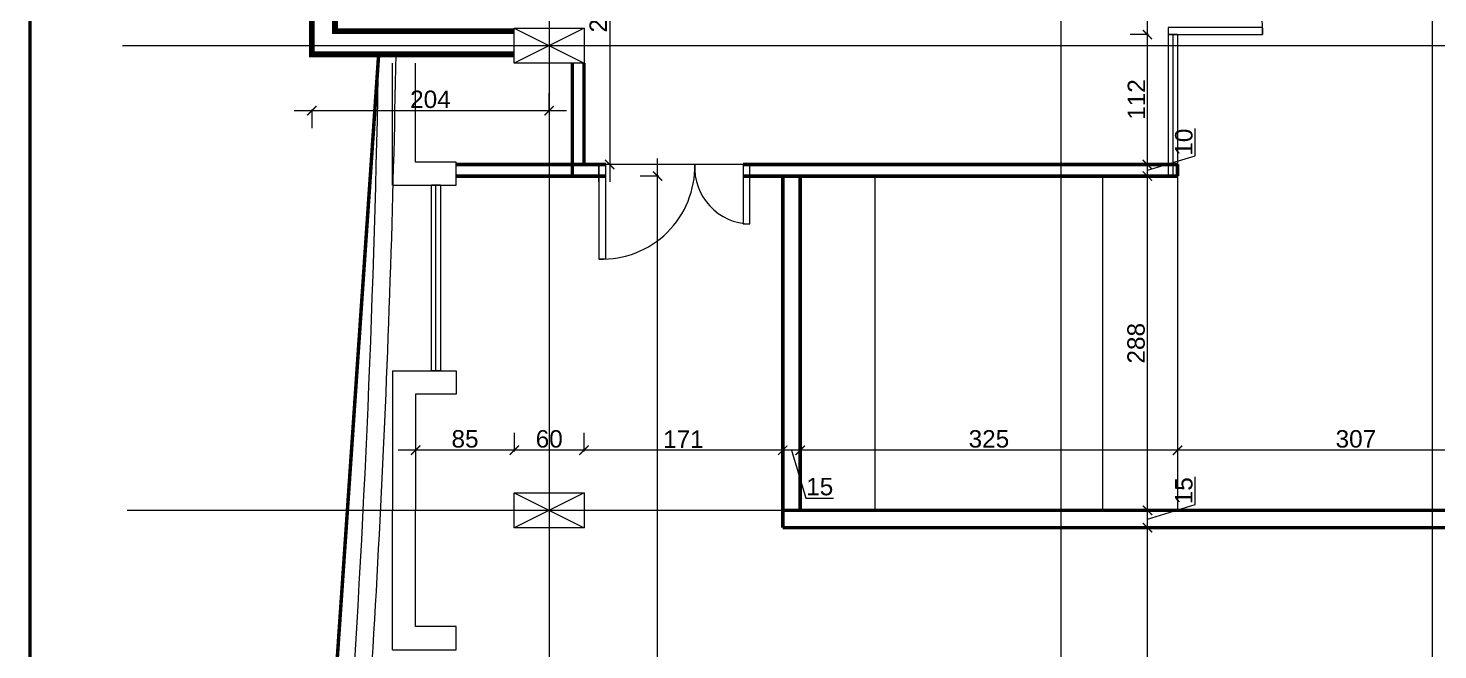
# Model space of a CAD drawing. Extents: x 250879 to 348495, y -51522 to -9360.
# Drawn here: x 298363 to 299577, y -42692 to -42157 of the extents above; entities that cross this region are included whole.
import ezdxf

# ---------------------------------------------------------------- set-up
doc = ezdxf.new("R2010")
doc.units = 0
doc.layers.get('0').update_dxf_attribs({"linetype": 'CONTINUOUS'})
doc.layers.get('DEFPOINTS').update_dxf_attribs({"color": 9, "linetype": 'CONTINUOUS'})
for name, color, linetype in [('AXIS', 1, 'CONTINUOUS'), ('COLUMN', 5, 'CONTINUOUS'), ('FURNITURE', 4, 'CONTINUOUS'), ('HATCH', 8, 'CONTINUOUS'), ('WALL', 7, 'CONTINUOUS'), ('WALL1', 2, 'CONTINUOUS')]:
    doc.layers.add(name, color=color, linetype=linetype)
doc.styles.get("Standard").update_dxf_attribs({"font": 'sanss___.ttf', "height": 15})
doc.dimstyles.new('STANDARD$0', dxfattribs={"dimscale": 0, "dimtxt": 12, "dimasz": 8, "dimexe": 15, "dimexo": 0.0625, "dimgap": 2, "dimtad": 1, "dimdec": 0, "dimzin": 0, "dimdsep": 46, "dimtxsty": 'Standard', "dimblk1": 'ARCHTICK', "dimblk2": 'ARCHTICK', "dimsah": 1, "dimcen": 0.09, "dimdle": 15, "dimclrd": 3, "dimclre": 3, "dimclrt": 3, "dimazin": 0, "dimtfac": 1, "dimtdec": 0, "dimtofl": 0, "dimtmove": 1, "dimatfit": 3, "dimldrblk": 'ARCHTICK', "dimfxl": 1.0455, "dimfxlon": 1, "dimtolj": 1, "dimtzin": 0, "dimarcsym": 0})

# ---------------------------------------------------------------- blocks, each defined once
blk = doc.blocks.new('site77')
at = {"layer": 'WALL', "linetype": 'Continuous', "const_width": 3}
blk.add_lwpolyline([(159633.4, -32835.7), (157318.4, -32835.7), (157318.4, -36546.7), (159235.4, -36546.7)], dxfattribs=at)
blk = doc.blocks.new('COLUMN')
at = {"layer": 'AXIS'}
for p, q in [((236924.7, -9644.3), (236984.7, -9674.3)), ((236984.7, -9644.3), (236924.7, -9674.3))]:
    blk.add_line(p, q, dxfattribs=at)
at = {"layer": 'COLUMN'}
blk.add_lwpolyline([(236924.7, -9644.3), (236984.7, -9644.3), (236984.7, -9674.3), (236924.7, -9674.3)], close=True, dxfattribs=at)
blk = doc.blocks.new('_ARCHTICK')
at = {"color": 0, "linetype": 'ByBlock', "const_width": 0.15}
blk.add_lwpolyline([(-0.5, -0.5), (0.5, 0.5)], dxfattribs=at)
blk = doc.blocks.new('*D1676')
at = {"layer": 'DEFPOINTS', "color": 0, "linetype": 'Continuous', "transparency": 16777216}
for p in [(299086.6, -42012.1), (298864.2, -42274.3), (298864.2, -42274.3)]:
    blk.add_point(p, dxfattribs=at)
at = {"layer": 'WALL', "color": 3, "linetype": 'Continuous', "lineweight": -2, "transparency": 16777216}
for p, q in [((298864.2, -41997.1), (298864.2, -42289.3)), ((298865.2, -42012.1), (298849.2, -42012.1)), ((298864.2, -42274.3), (298849.2, -42274.3))]:
    blk.add_line(p, q, dxfattribs=at)
at = {"layer": 'WALL', "color": 3, "linetype": 'Continuous', "lineweight": -2, "transparency": 16777216, "xscale": 8, "yscale": 8, "zscale": 8}
for p, rotation in [((298864.2, -42012.1), 90), ((298864.2, -42274.3), 270)]:
    blk.add_blockref('_ARCHTICK', p, dxfattribs=dict(at, rotation=rotation))
at = {"layer": 'WALL', "color": 3, "linetype": 'Continuous', "transparency": 16777216, "insert": (298854.4, -42143.2), "char_height": 15, "attachment_point": 5, "rotation": 90}
blk.add_mtext('\\A1;262', dxfattribs=at)
blk = doc.blocks.new('*D1754')
at = {"layer": 'DEFPOINTS', "color": 0, "linetype": 'Continuous', "transparency": 16777216}
for p in [(298905.4, -42284.3), (298957.7, -42284.3), (299032.3, -43372.3)]:
    blk.add_point(p, dxfattribs=at)
at = {"layer": 'WALL', "color": 3, "linetype": 'Continuous', "lineweight": -2, "transparency": 16777216}
for p, q in [((298905.4, -43387.3), (298905.4, -42269.3)), ((298906.4, -42284.3), (298890.4, -42284.3)), ((298906.4, -43372.3), (298890.4, -43372.3))]:
    blk.add_line(p, q, dxfattribs=at)
at = {"layer": 'WALL', "color": 3, "linetype": 'Continuous', "lineweight": -2, "transparency": 16777216, "xscale": 8, "yscale": 8, "zscale": 8}
for p, rotation in [((298905.4, -42284.3), 90), ((298905.4, -43372.3), 270)]:
    blk.add_blockref('_ARCHTICK', p, dxfattribs=dict(at, rotation=rotation))
at = {"layer": 'WALL', "color": 3, "linetype": 'Continuous', "transparency": 16777216, "insert": (298895.6, -42828.3), "char_height": 15, "attachment_point": 5, "rotation": 90}
blk.add_mtext('\\A1;1088', dxfattribs=at)
blk = doc.blocks.new('*D1768')
at = {"layer": 'DEFPOINTS', "color": 0, "linetype": 'Continuous', "transparency": 16777216}
for p in [(298607.6, -42179.5), (298607.6, -42228), (298812.1, -42239.7)]:
    blk.add_point(p, dxfattribs=at)
at = {"layer": 'WALL', "color": 3, "linetype": 'Continuous', "lineweight": -2, "transparency": 16777216}
for p, q in [((298812.1, -42229), (298812.1, -42213)), ((298607.6, -42226.9), (298607.6, -42243)), ((298827.1, -42228), (298592.6, -42228))]:
    blk.add_line(p, q, dxfattribs=at)
at = {"layer": 'WALL', "color": 3, "linetype": 'Continuous', "lineweight": -2, "transparency": 16777216, "xscale": 8, "yscale": 8, "zscale": 8, "rotation": 180}
blk.add_blockref('_ARCHTICK', (298607.6, -42228), dxfattribs=at)
at = {"layer": 'WALL', "color": 3, "linetype": 'Continuous', "lineweight": -2, "transparency": 16777216, "xscale": 8, "yscale": 8, "zscale": 8}
blk.add_blockref('_ARCHTICK', (298812.1, -42228), dxfattribs=at)
at = {"layer": 'WALL', "color": 3, "linetype": 'Continuous', "transparency": 16777216, "insert": (298709.8, -42218.3), "char_height": 15, "attachment_point": 5}
blk.add_mtext('\\A1;204', dxfattribs=at)
blk = doc.blocks.new('*D1822')
at = {"layer": 'DEFPOINTS', "color": 0, "linetype": 'Continuous', "transparency": 16777216}
for p in [(299313.8, -42587), (299327.2, -42587), (299299.9, -43372.3)]:
    blk.add_point(p, dxfattribs=at)
at = {"layer": 'WALL', "color": 3, "linetype": 'Continuous', "lineweight": -2, "transparency": 16777216}
for p, q in [((299327.2, -43387.3), (299327.2, -42572)), ((299326.2, -42587), (299342.2, -42587)), ((299326.2, -43372.3), (299342.2, -43372.3))]:
    blk.add_line(p, q, dxfattribs=at)
at = {"layer": 'WALL', "color": 3, "linetype": 'Continuous', "lineweight": -2, "transparency": 16777216, "xscale": 8, "yscale": 8, "zscale": 8}
for p, rotation in [((299327.2, -42587), 90), ((299327.2, -43372.3), 270)]:
    blk.add_blockref('_ARCHTICK', p, dxfattribs=dict(at, rotation=rotation))
at = {"layer": 'WALL', "color": 3, "linetype": 'Continuous', "transparency": 16777216, "insert": (299317.5, -42979.7), "char_height": 15, "attachment_point": 5, "rotation": 90}
blk.add_mtext('\\A1;785', dxfattribs=at)
blk = doc.blocks.new('*D1823')
at = {"layer": 'DEFPOINTS', "color": 0, "linetype": 'Continuous', "transparency": 16777216}
for p in [(299313.8, -42572), (299327.2, -42572), (299313.8, -42587)]:
    blk.add_point(p, dxfattribs=at)
at = {"layer": 'WALL', "color": 3, "linetype": 'Continuous', "lineweight": -2, "transparency": 16777216}
for p, q in [((299368.4, -42567.1), (299368.4, -42543.2)), ((299327.2, -42602), (299327.2, -42557)), ((299327.2, -42579.5), (299368.4, -42567.1)), ((299326.2, -42572), (299342.2, -42572)), ((299326.2, -42587), (299342.2, -42587))]:
    blk.add_line(p, q, dxfattribs=at)
at = {"layer": 'WALL', "color": 3, "linetype": 'Continuous', "lineweight": -2, "transparency": 16777216, "xscale": 8, "yscale": 8, "zscale": 8}
for p, rotation in [((299327.2, -42572), 90), ((299327.2, -42587), 270)]:
    blk.add_blockref('_ARCHTICK', p, dxfattribs=dict(at, rotation=rotation))
at = {"layer": 'WALL', "color": 3, "linetype": 'Continuous', "transparency": 16777216, "insert": (299358.6, -42555.2), "char_height": 15, "attachment_point": 5, "rotation": 90}
blk.add_mtext('\\A1;15', dxfattribs=at)
blk = doc.blocks.new('*D1824')
at = {"layer": 'DEFPOINTS', "color": 0, "linetype": 'Continuous', "transparency": 16777216}
for p in [(299320.9, -42284.3), (299327.2, -42284.3), (299313.8, -42572)]:
    blk.add_point(p, dxfattribs=at)
at = {"layer": 'WALL', "color": 3, "linetype": 'Continuous', "lineweight": -2, "transparency": 16777216}
for p, q in [((299327.2, -42587), (299327.2, -42269.3)), ((299326.2, -42284.3), (299342.2, -42284.3)), ((299326.2, -42572), (299342.2, -42572))]:
    blk.add_line(p, q, dxfattribs=at)
at = {"layer": 'WALL', "color": 3, "linetype": 'Continuous', "lineweight": -2, "transparency": 16777216, "xscale": 8, "yscale": 8, "zscale": 8}
for p, rotation in [((299327.2, -42284.3), 90), ((299327.2, -42572), 270)]:
    blk.add_blockref('_ARCHTICK', p, dxfattribs=dict(at, rotation=rotation))
at = {"layer": 'WALL', "color": 3, "linetype": 'Continuous', "transparency": 16777216, "insert": (299317.5, -42428.2), "char_height": 15, "attachment_point": 5, "rotation": 90}
blk.add_mtext('\\A1;288', dxfattribs=at)
blk = doc.blocks.new('*D1825')
at = {"layer": 'DEFPOINTS', "color": 0, "linetype": 'Continuous', "transparency": 16777216}
for p in [(299320.9, -42274.3), (299327.2, -42274.3), (299320.9, -42284.3)]:
    blk.add_point(p, dxfattribs=at)
at = {"layer": 'WALL', "color": 3, "linetype": 'Continuous', "lineweight": -2, "transparency": 16777216}
for p, q in [((299368.4, -42267), (299368.4, -42243.2)), ((299327.2, -42299.3), (299327.2, -42259.3)), ((299326.2, -42274.3), (299342.2, -42274.3)), ((299327.2, -42279.3), (299368.4, -42267)), ((299326.2, -42284.3), (299342.2, -42284.3))]:
    blk.add_line(p, q, dxfattribs=at)
at = {"layer": 'WALL', "color": 3, "linetype": 'Continuous', "lineweight": -2, "transparency": 16777216, "xscale": 8, "yscale": 8, "zscale": 8}
for p, rotation in [((299327.2, -42274.3), 90), ((299327.2, -42284.3), 270)]:
    blk.add_blockref('_ARCHTICK', p, dxfattribs=dict(at, rotation=rotation))
at = {"layer": 'WALL', "color": 3, "linetype": 'Continuous', "transparency": 16777216, "insert": (299358.6, -42255.1), "char_height": 15, "attachment_point": 5, "rotation": 90}
blk.add_mtext('\\A1;10', dxfattribs=at)
blk = doc.blocks.new('*D1826')
at = {"layer": 'DEFPOINTS', "color": 0, "linetype": 'Continuous', "transparency": 16777216}
for p in [(299327.2, -42162.5), (299345.1, -42162.5), (299320.9, -42274.3)]:
    blk.add_point(p, dxfattribs=at)
at = {"layer": 'WALL', "color": 3, "linetype": 'Continuous', "lineweight": -2, "transparency": 16777216}
for p, q in [((299327.2, -42289.3), (299327.2, -42147.5)), ((299328.2, -42162.5), (299312.2, -42162.5)), ((299326.2, -42274.3), (299342.2, -42274.3))]:
    blk.add_line(p, q, dxfattribs=at)
at = {"layer": 'WALL', "color": 3, "linetype": 'Continuous', "lineweight": -2, "transparency": 16777216, "xscale": 8, "yscale": 8, "zscale": 8}
for p, rotation in [((299327.2, -42162.5), 90), ((299327.2, -42274.3), 270)]:
    blk.add_blockref('_ARCHTICK', p, dxfattribs=dict(at, rotation=rotation))
at = {"layer": 'WALL', "color": 3, "linetype": 'Continuous', "transparency": 16777216, "insert": (299317.7, -42218.4), "char_height": 15, "attachment_point": 5, "rotation": 90}
blk.add_mtext('\\A1;112', dxfattribs=at)
blk = doc.blocks.new('*D1827')
at = {"layer": 'DEFPOINTS', "color": 0, "linetype": 'Continuous', "transparency": 16777216}
for p in [(299327.2, -42032.4), (299345.1, -42032.4), (299345.1, -42162.5)]:
    blk.add_point(p, dxfattribs=at)
at = {"layer": 'WALL', "color": 3, "linetype": 'Continuous', "lineweight": -2, "transparency": 16777216}
for p, q in [((299327.2, -42177.5), (299327.2, -42017.4)), ((299328.2, -42032.4), (299312.2, -42032.4)), ((299328.2, -42162.5), (299312.2, -42162.5))]:
    blk.add_line(p, q, dxfattribs=at)
at = {"layer": 'WALL', "color": 3, "linetype": 'Continuous', "lineweight": -2, "transparency": 16777216, "xscale": 8, "yscale": 8, "zscale": 8}
for p, rotation in [((299327.2, -42032.4), 90), ((299327.2, -42162.5), 270)]:
    blk.add_blockref('_ARCHTICK', p, dxfattribs=dict(at, rotation=rotation))
at = {"layer": 'WALL', "color": 3, "linetype": 'Continuous', "transparency": 16777216, "insert": (299317.5, -42097.4), "char_height": 15, "attachment_point": 5, "rotation": 90}
blk.add_mtext('\\A1;130', dxfattribs=at)
blk = doc.blocks.new('*D1911')
at = {"layer": 'DEFPOINTS', "color": 0, "linetype": 'Continuous', "transparency": 16777216}
for p in [(299353.1, -42487.5), (299353.1, -42520.3), (299660.3, -42520.3)]:
    blk.add_point(p, dxfattribs=at)
at = {"layer": 'WALL', "color": 3, "linetype": 'Continuous', "lineweight": -2, "transparency": 16777216}
for p, q in [((299660.3, -42520.3), (299660.3, -42505.3)), ((299675.3, -42520.3), (299338.1, -42520.3)), ((299353.1, -42519.2), (299353.1, -42535.3))]:
    blk.add_line(p, q, dxfattribs=at)
at = {"layer": 'WALL', "color": 3, "linetype": 'Continuous', "lineweight": -2, "transparency": 16777216, "xscale": 8, "yscale": 8, "zscale": 8, "rotation": 180}
blk.add_blockref('_ARCHTICK', (299353.1, -42520.3), dxfattribs=at)
at = {"layer": 'WALL', "color": 3, "linetype": 'Continuous', "lineweight": -2, "transparency": 16777216, "xscale": 8, "yscale": 8, "zscale": 8}
blk.add_blockref('_ARCHTICK', (299660.3, -42520.3), dxfattribs=at)
at = {"layer": 'WALL', "color": 3, "linetype": 'Continuous', "transparency": 16777216, "insert": (299506.7, -42510.6), "char_height": 15, "attachment_point": 5}
blk.add_mtext('\\A1;307', dxfattribs=at)
blk = doc.blocks.new('*D1912')
at = {"layer": 'DEFPOINTS', "color": 0, "linetype": 'Continuous', "transparency": 16777216}
for p in [(299353.1, -42487.5), (299028.2, -42519.4), (299028.2, -42520.3)]:
    blk.add_point(p, dxfattribs=at)
at = {"layer": 'WALL', "color": 3, "linetype": 'Continuous', "lineweight": -2, "transparency": 16777216}
for p, q in [((299368.1, -42520.3), (299013.2, -42520.3)), ((299028.2, -42519.5), (299028.2, -42535.3)), ((299353.1, -42519.2), (299353.1, -42535.3))]:
    blk.add_line(p, q, dxfattribs=at)
at = {"layer": 'WALL', "color": 3, "linetype": 'Continuous', "lineweight": -2, "transparency": 16777216, "xscale": 8, "yscale": 8, "zscale": 8, "rotation": 180}
blk.add_blockref('_ARCHTICK', (299028.2, -42520.3), dxfattribs=at)
at = {"layer": 'WALL', "color": 3, "linetype": 'Continuous', "lineweight": -2, "transparency": 16777216, "xscale": 8, "yscale": 8, "zscale": 8}
blk.add_blockref('_ARCHTICK', (299353.1, -42520.3), dxfattribs=at)
at = {"layer": 'WALL', "color": 3, "linetype": 'Continuous', "transparency": 16777216, "insert": (299190.7, -42510.6), "char_height": 15, "attachment_point": 5}
blk.add_mtext('\\A1;325', dxfattribs=at)
blk = doc.blocks.new('*D1913')
at = {"layer": 'DEFPOINTS', "color": 0, "linetype": 'Continuous', "transparency": 16777216}
for p in [(299013.2, -42519.4), (299013.2, -42520.3), (299028.2, -42519.4)]:
    blk.add_point(p, dxfattribs=at)
at = {"layer": 'WALL', "color": 3, "linetype": 'Continuous', "lineweight": -2, "transparency": 16777216}
for p, q in [((299043.2, -42520.3), (298998.2, -42520.3)), ((299013.2, -42519.5), (299013.2, -42535.3)), ((299020.7, -42520.3), (299033.1, -42561.5)), ((299028.2, -42519.5), (299028.2, -42535.3)), ((299033.1, -42561.5), (299057, -42561.5))]:
    blk.add_line(p, q, dxfattribs=at)
at = {"layer": 'WALL', "color": 3, "linetype": 'Continuous', "lineweight": -2, "transparency": 16777216, "xscale": 8, "yscale": 8, "zscale": 8, "rotation": 180}
blk.add_blockref('_ARCHTICK', (299013.2, -42520.3), dxfattribs=at)
at = {"layer": 'WALL', "color": 3, "linetype": 'Continuous', "lineweight": -2, "transparency": 16777216, "xscale": 8, "yscale": 8, "zscale": 8}
blk.add_blockref('_ARCHTICK', (299028.2, -42520.3), dxfattribs=at)
at = {"layer": 'WALL', "color": 3, "linetype": 'Continuous', "transparency": 16777216, "insert": (299045, -42551.7), "char_height": 15, "attachment_point": 5}
blk.add_mtext('\\A1;15', dxfattribs=at)
blk = doc.blocks.new('*D1914')
at = {"layer": 'DEFPOINTS', "color": 0, "linetype": 'Continuous', "transparency": 16777216}
for p in [(298842.1, -42520.3), (299013.2, -42519.4), (298842.1, -42557)]:
    blk.add_point(p, dxfattribs=at)
at = {"layer": 'WALL', "color": 3, "linetype": 'Continuous', "lineweight": -2, "transparency": 16777216}
for p, q in [((298842.1, -42521.3), (298842.1, -42505.3)), ((299028.2, -42520.3), (298827.1, -42520.3)), ((299013.2, -42519.5), (299013.2, -42535.3))]:
    blk.add_line(p, q, dxfattribs=at)
at = {"layer": 'WALL', "color": 3, "linetype": 'Continuous', "lineweight": -2, "transparency": 16777216, "xscale": 8, "yscale": 8, "zscale": 8, "rotation": 180}
blk.add_blockref('_ARCHTICK', (298842.1, -42520.3), dxfattribs=at)
at = {"layer": 'WALL', "color": 3, "linetype": 'Continuous', "lineweight": -2, "transparency": 16777216, "xscale": 8, "yscale": 8, "zscale": 8}
blk.add_blockref('_ARCHTICK', (299013.2, -42520.3), dxfattribs=at)
at = {"layer": 'WALL', "color": 3, "linetype": 'Continuous', "transparency": 16777216, "insert": (298927.6, -42510.8), "char_height": 15, "attachment_point": 5}
blk.add_mtext('\\A1;171', dxfattribs=at)
blk = doc.blocks.new('*D1915')
at = {"layer": 'DEFPOINTS', "color": 0, "linetype": 'Continuous', "transparency": 16777216}
for p in [(298782.1, -42520.3), (298782.1, -42557), (298842.1, -42557)]:
    blk.add_point(p, dxfattribs=at)
at = {"layer": 'WALL', "color": 3, "linetype": 'Continuous', "lineweight": -2, "transparency": 16777216}
for p, q in [((298782.1, -42521.3), (298782.1, -42505.3)), ((298842.1, -42521.3), (298842.1, -42505.3)), ((298857.1, -42520.3), (298767.1, -42520.3))]:
    blk.add_line(p, q, dxfattribs=at)
at = {"layer": 'WALL', "color": 3, "linetype": 'Continuous', "lineweight": -2, "transparency": 16777216, "xscale": 8, "yscale": 8, "zscale": 8, "rotation": 180}
blk.add_blockref('_ARCHTICK', (298782.1, -42520.3), dxfattribs=at)
at = {"layer": 'WALL', "color": 3, "linetype": 'Continuous', "lineweight": -2, "transparency": 16777216, "xscale": 8, "yscale": 8, "zscale": 8}
blk.add_blockref('_ARCHTICK', (298842.1, -42520.3), dxfattribs=at)
at = {"layer": 'WALL', "color": 3, "linetype": 'Continuous', "transparency": 16777216, "insert": (298812.1, -42510.6), "char_height": 15, "attachment_point": 5}
blk.add_mtext('\\A1;60', dxfattribs=at)
blk = doc.blocks.new('*D1916')
at = {"layer": 'DEFPOINTS', "color": 0, "linetype": 'Continuous', "transparency": 16777216}
for p in [(298697.1, -42520.3), (298697.1, -42532.1), (298782.1, -42557)]:
    blk.add_point(p, dxfattribs=at)
at = {"layer": 'WALL', "color": 3, "linetype": 'Continuous', "lineweight": -2, "transparency": 16777216}
for p, q in [((298697.1, -42521.3), (298697.1, -42505.3)), ((298782.1, -42521.3), (298782.1, -42505.3)), ((298797.1, -42520.3), (298682.1, -42520.3))]:
    blk.add_line(p, q, dxfattribs=at)
at = {"layer": 'WALL', "color": 3, "linetype": 'Continuous', "lineweight": -2, "transparency": 16777216, "xscale": 8, "yscale": 8, "zscale": 8, "rotation": 180}
blk.add_blockref('_ARCHTICK', (298697.1, -42520.3), dxfattribs=at)
at = {"layer": 'WALL', "color": 3, "linetype": 'Continuous', "lineweight": -2, "transparency": 16777216, "xscale": 8, "yscale": 8, "zscale": 8}
blk.add_blockref('_ARCHTICK', (298782.1, -42520.3), dxfattribs=at)
at = {"layer": 'WALL', "color": 3, "linetype": 'Continuous', "transparency": 16777216, "insert": (298739.6, -42510.6), "char_height": 15, "attachment_point": 5}
blk.add_mtext('\\A1;85', dxfattribs=at)

msp = doc.modelspace()

# ---------------------------------------------------------------- linework, layer by layer
at = {"layer": 'AXIS'}
for p, q in [((298812.05394, -39780.65994), (298812.05394, -43803.29107)), ((299252.53082, -39780.65994), (299252.53082, -43810.85677)), ((299572.69028, -43775.49369), (299572.69028, -40045.9819)), ((298444.6865, -42171.99817), (299673.35704, -42171.99817)), ((298978.96518, -42274.32147), (298860.87634, -42274.32147)), ((298448.70416, -42571.99817), (300794.07145, -42571.99817))]:
    msp.add_line(p, q, dxfattribs=at)
at = {"layer": 'FURNITURE'}
for p, q in [((299345.11663, -42162.46172), (299426.42722, -42162.46172)), ((298854.87634, -42274.32147), (298854.87634, -42355.63206))]:
    msp.add_line(p, q, dxfattribs=at)
at = {"layer": 'FURNITURE', "flags": 128}
for points in [[(299345.11663, -42162.46172), (299426.42722, -42162.46172), (299426.42722, -42156.46172), (299345.11663, -42156.46172), (299345.11663, -42162.46172)], [(298854.87634, -42274.32147), (298854.87634, -42355.63206), (298860.87634, -42355.63206), (298860.87634, -42274.32147), (298854.87634, -42274.32147)], [(298978.96518, -42274.32147), (298978.96518, -42325.50654), (298984.96518, -42325.50654), (298984.96518, -42274.32147), (298978.96518, -42274.32147)]]:
    msp.add_lwpolyline(points, dxfattribs=at)
at = {"layer": 'FURNITURE'}
for points in [[(299028.2334, -42284.32147), (299092.58255, -42284.32147), (299092.58255, -42571.99817), (299028.2334, -42571.99817)], [(299288.76748, -42284.32147), (299353.11663, -42284.32147), (299353.11663, -42571.99817), (299288.76748, -42571.99817)]]:
    msp.add_lwpolyline(points, close=True, dxfattribs=at)
at = {"layer": 'FURNITURE', "ltscale": 3}
msp.add_lwpolyline([(298710.725, -42291.91587), (298718.38288, -42291.91587), (298718.38288, -42451.91587), (298710.725, -42451.91587)], close=True, dxfattribs=at)
at = {"layer": 'FURNITURE'}
for centre, radius, start, end in [((299346.78661, -42159.63347), 79.76088, 357.96791912, 91.19970587), ((298857.70459, -42275.99145), 79.76088, 267.96791912, 1.19970587), ((298985.83715, -42277.04844), 48.46595, 176.77451582, 268.96910927)]:
    msp.add_arc(centre, radius, start, end, dxfattribs=at)
at = {"layer": 'HATCH', "linetype": 'ByBlock', "ltscale": 3}
msp.add_line((298836.32662, -42171.99817), (299254.32662, -42171.99817), dxfattribs=at)
msp.add_line((298836.32662, -42171.99817), (299254.32662, -42171.99817), dxfattribs=at)
at = {"layer": 'WALL', "ltscale": 3}
for p, q in [((299353.11663, -42162.46172), (299345.11663, -42162.46172)), ((298854.87634, -42289.32147), (298854.87634, -42274.32147)), ((298984.96518, -42289.32147), (298984.96518, -42274.32147))]:
    msp.add_line(p, q, dxfattribs=at)
at = {"layer": 'WALL', "linetype": 'Continuous'}
for p, q in [((299345.11663, -42162.46172), (299345.11663, -42284.32147)), ((299349.11663, -42162.46172), (299349.11663, -42284.32147)), ((299353.11663, -42162.46172), (299353.11663, -42284.32147)), ((298937.65891, -42282.32147), (298937.21389, -42282.32147)), ((298937.43143, -42278.32147), (298937.38793, -42278.32147))]:
    msp.add_line(p, q, dxfattribs=at)
at = {"layer": 'WALL', "color": 4, "linetype": 'Continuous', "const_width": 3}
msp.add_lwpolyline([(300353.82782, -43642.32734), (299572.69028, -43575.47948), (298791.55274, -43642.32734), (298791.55274, -43513.39069), (298670.99058, -43513.39069), (298670.99058, -43392.32734), (298582.05394, -43392.32734), (298665.23697, -42179.49817), (298607.62282, -42179.49817), (298607.62282, -41756.99817), (298665.08211, -41755.95524), (298582.05394, -40551.83358), (298670.99058, -40551.83358), (298670.99058, -40438.53422), (300474.38997, -40435.93481), (300474.38997, -40551.83358), (300563.32662, -40551.83358), (300478.33721, -41972.08046), (300563.32662, -43392.32734), (300474.38997, -43392.32734), (300474.38997, -43513.39069), (300353.32662, -43513.39069), (300353.32662, -43642.28445)], dxfattribs=at)
at = {"layer": 'WALL', "linetype": 'Continuous', "ltscale": 3, "const_width": 5}
for points in [[(298782.05394, -41756.99817), (298607.62282, -41756.99817), (298607.62282, -42179.49817), (298782.05394, -42179.49817)], [(298782.05394, -41776.99817), (298627.62282, -41776.99817), (298627.62282, -42159.49817), (298782.05394, -42159.49817)]]:
    msp.add_lwpolyline(points, dxfattribs=at)
at = {"layer": 'WALL', "linetype": 'Continuous', "ltscale": 3}
for points in [[(298807.05394, -41779.49817), (298627.62282, -41779.49817), (298627.62282, -42159.49817), (298782.05394, -42159.49817)], [(298677.05394, -42292.24505), (298677.05394, -42187.16275)], [(298697.05394, -42272.24505), (298697.05394, -42187.16275)], [(298677.05394, -42292.24505), (298697.05394, -42292.24505), (298732.05394, -42292.24505), (298732.05394, -42272.24505), (298697.05394, -42272.24505)], [(298677.05394, -42451.91587), (298677.05394, -42571.99817)], [(298677.05394, -42451.91587), (298697.05394, -42451.91587), (298732.05394, -42451.91587), (298732.05394, -42471.91587), (298697.05394, -42471.91587)], [(298697.05394, -42471.91587), (298697.05394, -42571.99817)], [(298677.05394, -42692.08046), (298677.05394, -42571.99817)], [(298677.05394, -42692.08046), (298677.05394, -42571.99817)], [(298697.05394, -42672.08046), (298697.05394, -42571.99817)], [(298697.05394, -42672.08046), (298697.05394, -42571.99817)], [(298677.05394, -42692.08046), (298697.05394, -42692.08046), (298732.05394, -42692.08046), (298732.05394, -42672.08046), (298697.05394, -42672.08046)], [(298677.05394, -42692.08046), (298697.05394, -42692.08046), (298732.05394, -42692.08046), (298732.05394, -42672.08046), (298697.05394, -42672.08046)]]:
    msp.add_lwpolyline(points, dxfattribs=at)
at = {"layer": 'WALL', "linetype": 'Continuous', "const_width": 3}
for points in [[(298860.87634, -42284.32147), (298832.05394, -42284.32147), (298832.05394, -42186.99817)], [(298860.87634, -42274.32147), (298842.05394, -42274.32147), (298842.05394, -42186.99817)], [(298842.05394, -42274.32147), (298732.05394, -42274.32147)], [(299353.11663, -42274.32147), (298978.96518, -42274.32147)], [(299353.11663, -42274.32147), (299353.11663, -42284.32147)], [(298842.05394, -42284.32147), (298732.05394, -42284.32147)], [(299353.11663, -42284.32147), (298978.96518, -42284.32147)], [(299013.2334, -42284.32147), (299013.2334, -42586.99817)], [(299028.2334, -42284.32147), (299028.2334, -42571.99817)], [(300363.32662, -42571.99817), (300448.32662, -42571.99817), (299013.2334, -42571.99817)], [(300363.32662, -42586.99817), (300448.32662, -42586.99817), (299013.2334, -42586.99817)]]:
    msp.add_lwpolyline(points, dxfattribs=at)
at = {"layer": 'WALL1'}
msp.add_line((298714.55394, -42451.91587), (298714.55394, -42291.91587), dxfattribs=at)
for radius, start, end in [(11909.27437, 353.150860683, 359.002058419), (11924.27437, 355.261308771, 359.003313894)]:
    msp.add_arc((286757.76898, -41972.08046), radius, start, end, dxfattribs=at)

# ---------------------------------------------------------------- block references
at = {"layer": 'WALL', "linetype": 'Continuous'}
for name, p in [('site77', (141046.53171, -7501.14005)), ('COLUMN', (61857.35446, -32512.74165)), ('COLUMN', (61857.35446, -32912.74165))]:
    msp.add_blockref(name, p, dxfattribs=at)

# ---------------------------------------------------------------- dimensions: what is measured, and where the dimension line sits
for base, p1, p2, picture, middle in [((298864.17374, -42274.32147), (299086.58067, -42012.08046), (298864.17374, -42274.32147), '*D1676', (298854.43712, -42143.20097)), ((299327.19564, -42032.37288), (299345.11663, -42162.46172), (299345.11663, -42032.37288), '*D1827', (299317.45901, -42097.4173)), ((299327.19564, -42162.46172), (299320.94205, -42274.32147), (299345.11663, -42162.46172), '*D1826', (299317.69564, -42218.39159)), ((299327.19564, -42274.32147), (299320.94205, -42284.32147), (299320.94205, -42274.32147), '*D1825', (299358.64831, -42264.96777)), ((298905.37454, -42284.32147), (299032.29238, -43372.32734), (298957.66861, -42284.32147), '*D1754', (298895.64821, -42828.32441)), ((299327.19564, -42284.32147), (299313.83078, -42571.99817), (299320.94205, -42284.32147), '*D1824', (299317.4693, -42428.15982)), ((299327.19564, -42571.99817), (299313.83078, -42586.99817), (299313.83078, -42571.99817), '*D1823', (299358.64831, -42565.14446)), ((299327.19564, -42586.99817), (299299.87434, -43372.32734), (299313.83078, -42586.99817), '*D1822', (299317.4693, -42979.66275))]:
    dim = msp.add_linear_dim(base=base, p1=p1, p2=p2, angle=90, dimstyle='STANDARD$0', override={"dimscale": 1}, dxfattribs=at)
    dim.commit()
    dim.dimension.update_dxf_attribs({"geometry": picture, "text_midpoint": middle})
for base, p1, p2, picture, middle in [((298607.62282, -42227.98181), (298812.05394, -42239.68874), (298607.62282, -42179.49817), '*D1768', (298709.83838, -42218.25547)), ((299028.2334, -42520.29409), (299353.11663, -42487.54712), (299028.2334, -42519.41648), '*D1912', (299190.67501, -42510.55747)), ((299353.11663, -42520.29409), (299660.32662, -42520.29409), (299353.11663, -42487.54712), '*D1911', (299506.72162, -42510.55747)), ((298697.05394, -42520.29409), (298782.05394, -42556.99817), (298697.05394, -42532.07707), '*D1916', (298739.55394, -42510.56775)), ((298782.05394, -42520.29409), (298842.05394, -42556.99817), (298782.05394, -42556.99817), '*D1915', (298812.05394, -42510.55747)), ((298842.05394, -42520.29409), (299013.2334, -42519.41648), (298842.05394, -42556.99817), '*D1914', (298927.64367, -42510.79409)), ((299013.2334, -42520.29409), (299028.2334, -42519.41648), (299013.2334, -42519.41648), '*D1913', (299035.0871, -42551.74677))]:
    dim = msp.add_linear_dim(base=base, p1=p1, p2=p2, dimstyle='STANDARD$0', override={"dimscale": 1}, dxfattribs=at)
    dim.commit()
    dim.dimension.update_dxf_attribs({"geometry": picture, "text_midpoint": middle})

doc.saveas('drawing.dxf')
